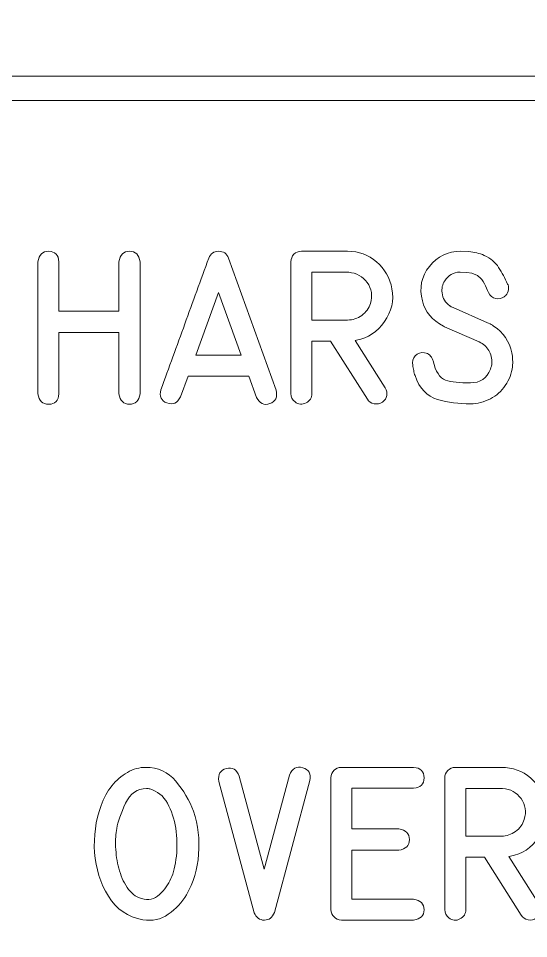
# Model space of a CAD drawing. Header units: millimetres. Extents: x -72 to 72, y -60 to 60.
# Drawn here: x -52.09 to -41.48, y -12.99 to 6.13 of the extents above; entities that cross this region are included whole.
import ezdxf

# ---------------------------------------------------------------- set-up
doc = ezdxf.new("R2010")
doc.units = ezdxf.units.MM
doc.layers.add('CUT', color=7, linetype='Continuous')
doc.layers.add('ENGRAVE', color=1, linetype='Continuous')

msp = doc.modelspace()

# ---------------------------------------------------------------- linework, layer by layer
at = {"layer": 'CUT', "lineweight": 9}
msp.add_open_spline([(70.6599, -60.1342), (70.9361, -60.152), (71.2072, -60.0547), (71.409, -59.8654), (71.409, -59.8654), (71.6108, -59.676), (71.7252, -59.413), (71.725, -59.1363), (71.725, -59.1363), (71.725, -59.1363), (71.725, -45.2787), (71.725, -45.2787), (71.725, -45.2787), (71.7248, -45.0133), (71.6193, -44.7589), (71.4315, -44.5713), (71.4315, -44.5713), (71.2437, -44.3838), (70.9904, -44.2785), (70.725, -44.2787), (70.725, -44.2787), (70.725, -44.2787), (68.2625, -44.2787), (68.2625, -44.2787), (68.2625, -44.2787), (65.9403, -44.2787), (63.7945, -43.0398), (62.6333, -41.0287), (62.6333, -41.0287), (61.4722, -39.0176), (61.4722, -36.5398), (62.6333, -34.5287), (62.6333, -34.5287), (63.7945, -32.5176), (65.9403, -31.2787), (68.2625, -31.2787), (68.2625, -31.2787), (68.2625, -31.2787), (70.725, -31.2787), (70.725, -31.2787), (70.725, -31.2787), (70.9904, -31.2785), (71.2448, -31.173), (71.4324, -30.9852), (71.4324, -30.9852), (71.6199, -30.7974), (71.7252, -30.5441), (71.725, -30.2787), (71.725, -30.2787), (71.725, -30.2787), (71.725, 40.4463), (71.725, 40.4463), (71.725, 40.4463), (71.7248, 40.7117), (71.6193, 40.9661), (71.4315, 41.1537), (71.4315, 41.1537), (71.2437, 41.3412), (70.9904, 41.4465), (70.725, 41.4463), (70.725, 41.4463), (70.725, 41.4463), (68.2625, 41.4463), (68.2625, 41.4463), (68.2625, 41.4463), (65.9403, 41.4463), (63.7945, 42.6852), (62.6333, 44.6963), (62.6333, 44.6963), (61.4722, 46.7074), (61.4722, 49.1852), (62.6333, 51.1963), (62.6333, 51.1963), (63.7945, 53.2074), (65.9403, 54.4463), (68.2625, 54.4463), (68.2625, 54.4463), (68.2625, 54.4463), (70.725, 54.4463), (70.725, 54.4463), (70.725, 54.4463), (70.9904, 54.4465), (71.2448, 54.552), (71.4324, 54.7398), (71.4324, 54.7398), (71.6199, 54.9276), (71.7252, 55.1809), (71.725, 55.4463), (71.725, 55.4463), (71.725, 55.4463), (71.725, 59.2206), (71.725, 59.2206), (71.725, 59.2206), (71.7248, 59.486), (71.6193, 59.7404), (71.4315, 59.928), (71.4315, 59.928), (71.2437, 60.1155), (70.9904, 60.2208), (70.725, 60.2206), (70.725, 60.2206), (70.725, 60.2206), (-70.725, 60.2206), (-70.725, 60.2206), (-70.725, 60.2206), (-70.9904, 60.2204), (-71.2448, 60.1148), (-71.4324, 59.9271), (-71.4324, 59.9271), (-71.6199, 59.7393), (-71.7252, 59.486), (-71.725, 59.2206), (-71.725, 59.2206), (-71.725, 59.2206), (-71.725, 55.4463), (-71.725, 55.4463), (-71.725, 55.4463), (-71.7248, 55.1809), (-71.6192, 54.9265), (-71.4315, 54.7389), (-71.4315, 54.7389), (-71.2437, 54.5514), (-70.9904, 54.4461), (-70.725, 54.4463), (-70.725, 54.4463), (-70.725, 54.4463), (-68.2625, 54.4463), (-68.2625, 54.4463), (-68.2625, 54.4463), (-65.9403, 54.4463), (-63.7944, 53.2074), (-62.6333, 51.1963), (-62.6333, 51.1963), (-61.4722, 49.1852), (-61.4722, 46.7074), (-62.6333, 44.6963), (-62.6333, 44.6963), (-63.7944, 42.6852), (-65.9403, 41.4463), (-68.2625, 41.4463), (-68.2625, 41.4463), (-68.2625, 41.4463), (-70.725, 41.4463), (-70.725, 41.4463), (-70.725, 41.4463), (-70.9904, 41.4461), (-71.2448, 41.3405), (-71.4324, 41.1528), (-71.4324, 41.1528), (-71.6199, 40.965), (-71.7252, 40.7117), (-71.725, 40.4463), (-71.725, 40.4463), (-71.725, 40.4463), (-71.725, -30.2787), (-71.725, -30.2787), (-71.725, -30.2787), (-71.7248, -30.5441), (-71.6192, -30.7985), (-71.4315, -30.9861), (-71.4315, -30.9861), (-71.2437, -31.1736), (-70.9904, -31.2789), (-70.725, -31.2787), (-70.725, -31.2787), (-70.725, -31.2787), (-68.2625, -31.2787), (-68.2625, -31.2787), (-68.2625, -31.2787), (-65.9403, -31.2787), (-63.7944, -32.5176), (-62.6333, -34.5287), (-62.6333, -34.5287), (-61.4722, -36.5398), (-61.4722, -39.0176), (-62.6333, -41.0287), (-62.6333, -41.0287), (-63.7944, -43.0398), (-65.9403, -44.2787), (-68.2625, -44.2787), (-68.2625, -44.2787), (-68.2625, -44.2787), (-70.725, -44.2787), (-70.725, -44.2787), (-70.725, -44.2787), (-70.9904, -44.2789), (-71.2448, -44.3845), (-71.4324, -44.5722), (-71.4324, -44.5722), (-71.6199, -44.76), (-71.7252, -45.0133), (-71.725, -45.2787), (-71.725, -45.2787), (-71.725, -45.2787), (-71.725, -49.9113), (-71.725, -49.9113), (-71.725, -49.9113), (-71.7247, -50.4387), (-71.3163, -50.8752), (-70.7901, -50.9092), (-70.7901, -50.9092), (-70.7901, -50.9092), (70.6599, -60.1342), (70.6599, -60.1342)], degree=3, knots=[0, 0, 0, 0, 0.0192308, 0.0192308, 0.0192308, 0.0192308, 0.0384615, 0.0384615, 0.0384615, 0.0384615, 0.0576923, 0.0576923, 0.0576923, 0.0576923, 0.0769231, 0.0769231, 0.0769231, 0.0769231, 0.0961538, 0.0961538, 0.0961538, 0.0961538, 0.1153846, 0.1153846, 0.1153846, 0.1153846, 0.1346154, 0.1346154, 0.1346154, 0.1346154, 0.1538462, 0.1538462, 0.1538462, 0.1538462, 0.1730769, 0.1730769, 0.1730769, 0.1730769, 0.1923077, 0.1923077, 0.1923077, 0.1923077, 0.2115385, 0.2115385, 0.2115385, 0.2115385, 0.2307692, 0.2307692, 0.2307692, 0.2307692, 0.25, 0.25, 0.25, 0.25, 0.2692308, 0.2692308, 0.2692308, 0.2692308, 0.2884615, 0.2884615, 0.2884615, 0.2884615, 0.3076923, 0.3076923, 0.3076923, 0.3076923, 0.3269231, 0.3269231, 0.3269231, 0.3269231, 0.3461538, 0.3461538, 0.3461538, 0.3461538, 0.3653846, 0.3653846, 0.3653846, 0.3653846, 0.3846154, 0.3846154, 0.3846154, 0.3846154, 0.4038462, 0.4038462, 0.4038462, 0.4038462, 0.4230769, 0.4230769, 0.4230769, 0.4230769, 0.4423077, 0.4423077, 0.4423077, 0.4423077, 0.4615385, 0.4615385, 0.4615385, 0.4615385, 0.4807692, 0.4807692, 0.4807692, 0.4807692, 0.5, 0.5, 0.5, 0.5, 0.5192308, 0.5192308, 0.5192308, 0.5192308, 0.5384615, 0.5384615, 0.5384615, 0.5384615, 0.5576923, 0.5576923, 0.5576923, 0.5576923, 0.5769231, 0.5769231, 0.5769231, 0.5769231, 0.5961538, 0.5961538, 0.5961538, 0.5961538, 0.6153846, 0.6153846, 0.6153846, 0.6153846, 0.6346154, 0.6346154, 0.6346154, 0.6346154, 0.6538462, 0.6538462, 0.6538462, 0.6538462, 0.6730769, 0.6730769, 0.6730769, 0.6730769, 0.6923077, 0.6923077, 0.6923077, 0.6923077, 0.7115385, 0.7115385, 0.7115385, 0.7115385, 0.7307692, 0.7307692, 0.7307692, 0.7307692, 0.75, 0.75, 0.75, 0.75, 0.7692308, 0.7692308, 0.7692308, 0.7692308, 0.7884615, 0.7884615, 0.7884615, 0.7884615, 0.8076923, 0.8076923, 0.8076923, 0.8076923, 0.8269231, 0.8269231, 0.8269231, 0.8269231, 0.8461538, 0.8461538, 0.8461538, 0.8461538, 0.8653846, 0.8653846, 0.8653846, 0.8653846, 0.8846154, 0.8846154, 0.8846154, 0.8846154, 0.9038462, 0.9038462, 0.9038462, 0.9038462, 0.9230769, 0.9230769, 0.9230769, 0.9230769, 0.9423077, 0.9423077, 0.9423077, 0.9423077, 0.9615385, 0.9615385, 0.9615385, 0.9615385, 1, 1, 1, 1], dxfattribs=at)
at = {"layer": 'ENGRAVE', "lineweight": 9}
for points, knots in [([(-58.936, 4.9252), (-58.936, 4.9252), (-24.736, 4.9252), (-24.736, 4.9252), (-24.736, 4.9252), (-24.736, 4.9252), (-24.736, 4.4252), (-24.736, 4.4252), (-24.736, 4.4252), (-24.736, 4.4252), (-58.936, 4.4252), (-58.936, 4.4252), (-58.936, 4.4252), (-58.936, 4.4252), (-58.936, 4.9252), (-58.936, 4.9252)], [0, 0, 0, 0, 0.2, 0.2, 0.2, 0.2, 0.4, 0.4, 0.4, 0.4, 0.6, 0.6, 0.6, 0.6, 1, 1, 1, 1]), ([(-51.6829, -1.6713), (-51.6829, -1.6713), (-51.6829, 1.0698), (-51.6829, 1.0698), (-51.6829, 1.0698), (-51.6612, 1.2185), (-51.5855, 1.2915), (-51.4564, 1.2894), (-51.4564, 1.2894), (-51.3273, 1.2867), (-51.2569, 1.2132), (-51.2458, 1.0698), (-51.2458, 1.0698), (-51.2458, 1.0698), (-51.2458, 0.0448), (-51.2458, 0.0448), (-51.2458, 0.0448), (-51.2458, 0.0448), (-49.9975, 0.0448), (-49.9975, 0.0448), (-49.9975, 0.0448), (-49.9975, 0.0448), (-49.9975, 1.0698), (-49.9975, 1.0698), (-49.9975, 1.0698), (-49.9758, 1.2153), (-49.9028, 1.2888), (-49.7784, 1.2894), (-49.7784, 1.2894), (-49.6541, 1.2899), (-49.58, 1.2163), (-49.5572, 1.0698), (-49.5572, 1.0698), (-49.5572, 1.0698), (-49.5572, -1.6713), (-49.5572, -1.6713), (-49.5572, -1.6713), (-49.58, -1.8168), (-49.6541, -1.8893), (-49.7784, -1.8888), (-49.7784, -1.8888), (-49.9028, -1.8883), (-49.9758, -1.8158), (-49.9975, -1.6713), (-49.9975, -1.6713), (-49.9975, -1.6713), (-49.9975, -0.3955), (-49.9975, -0.3955), (-49.9975, -0.3955), (-49.9975, -0.3955), (-51.2458, -0.3955), (-51.2458, -0.3955), (-51.2458, -0.3955), (-51.2458, -0.3955), (-51.2458, -1.6713), (-51.2458, -1.6713), (-51.2458, -1.6713), (-51.2569, -1.8137), (-51.3273, -1.8862), (-51.4564, -1.8883), (-51.4564, -1.8883), (-51.5855, -1.8904), (-51.6612, -1.8179), (-51.6829, -1.6713)], [0, 0, 0, 0, 0.0588235, 0.0588235, 0.0588235, 0.0588235, 0.1176471, 0.1176471, 0.1176471, 0.1176471, 0.1764706, 0.1764706, 0.1764706, 0.1764706, 0.2352941, 0.2352941, 0.2352941, 0.2352941, 0.2941176, 0.2941176, 0.2941176, 0.2941176, 0.3529412, 0.3529412, 0.3529412, 0.3529412, 0.4117647, 0.4117647, 0.4117647, 0.4117647, 0.4705882, 0.4705882, 0.4705882, 0.4705882, 0.5294118, 0.5294118, 0.5294118, 0.5294118, 0.5882353, 0.5882353, 0.5882353, 0.5882353, 0.6470588, 0.6470588, 0.6470588, 0.6470588, 0.7058824, 0.7058824, 0.7058824, 0.7058824, 0.7647059, 0.7647059, 0.7647059, 0.7647059, 0.8235294, 0.8235294, 0.8235294, 0.8235294, 0.8823529, 0.8823529, 0.8823529, 0.8823529, 1, 1, 1, 1]), ([(-49.1249, -1.5861), (-48.9598, -1.13), (-48.7942, -0.6744), (-48.6285, -0.2193), (-48.6285, -0.2193), (-48.4624, 0.2358), (-48.2962, 0.6914), (-48.1301, 1.147), (-48.1301, 1.147), (-48.0957, 1.2412), (-48.0279, 1.2888), (-47.9269, 1.2899), (-47.9269, 1.2899), (-47.8253, 1.291), (-47.757, 1.2433), (-47.7221, 1.147), (-47.7221, 1.147), (-47.7221, 1.147), (-46.7283, -1.5935), (-46.7283, -1.5935), (-46.7283, -1.5935), (-46.6976, -1.7396), (-46.742, -1.8332), (-46.8616, -1.8756), (-46.8616, -1.8756), (-46.9818, -1.9184), (-47.0738, -1.8745), (-47.1395, -1.7454), (-47.1395, -1.7454), (-47.1395, -1.7454), (-47.2987, -1.302), (-47.2987, -1.302), (-47.2987, -1.302), (-47.2987, -1.302), (-48.5624, -1.302), (-48.5624, -1.302), (-48.5624, -1.302), (-48.5624, -1.302), (-48.7174, -1.7348), (-48.7174, -1.7348), (-48.7174, -1.7348), (-48.7836, -1.865), (-48.8778, -1.9073), (-48.9995, -1.8623), (-48.9995, -1.8623), (-49.1217, -1.8179), (-49.1635, -1.7253), (-49.1249, -1.5861)], [0, 0, 0, 0, 0.0769231, 0.0769231, 0.0769231, 0.0769231, 0.1538462, 0.1538462, 0.1538462, 0.1538462, 0.2307692, 0.2307692, 0.2307692, 0.2307692, 0.3076923, 0.3076923, 0.3076923, 0.3076923, 0.3846154, 0.3846154, 0.3846154, 0.3846154, 0.4615385, 0.4615385, 0.4615385, 0.4615385, 0.5384615, 0.5384615, 0.5384615, 0.5384615, 0.6153846, 0.6153846, 0.6153846, 0.6153846, 0.6923077, 0.6923077, 0.6923077, 0.6923077, 0.7692308, 0.7692308, 0.7692308, 0.7692308, 0.8461538, 0.8461538, 0.8461538, 0.8461538, 1, 1, 1, 1]), ([(-44.4651, -1.5485), (-44.3989, -1.6655), (-44.4175, -1.7634), (-44.5206, -1.8433), (-44.5206, -1.8433), (-44.5704, -1.8782), (-44.6275, -1.8904), (-44.6921, -1.8787), (-44.6921, -1.8787), (-44.7567, -1.8676), (-44.8037, -1.8354), (-44.8339, -1.783), (-44.8339, -1.783), (-44.8339, -1.783), (-45.598, -0.5749), (-45.598, -0.5749), (-45.598, -0.5749), (-45.598, -0.5749), (-45.9859, -0.5749), (-45.9859, -0.5749), (-45.9859, -0.5749), (-45.9859, -0.5749), (-45.9859, -1.6666), (-45.9859, -1.6666), (-45.9859, -1.6666), (-45.9859, -1.7565), (-46.0267, -1.8211), (-46.1081, -1.8613), (-46.1081, -1.8613), (-46.1902, -1.901), (-46.2664, -1.8936), (-46.3378, -1.8385), (-46.3378, -1.8385), (-46.3944, -1.7962), (-46.423, -1.739), (-46.423, -1.6666), (-46.423, -1.6666), (-46.423, -1.6666), (-46.423, 1.0729), (-46.423, 1.0729), (-46.423, 1.0729), (-46.423, 1.1327), (-46.4018, 1.1841), (-46.36, 1.2264), (-46.36, 1.2264), (-46.3182, 1.2687), (-46.2669, 1.2899), (-46.206, 1.2899), (-46.206, 1.2899), (-46.206, 1.2899), (-45.2435, 1.2899), (-45.2435, 1.2899), (-45.2435, 1.2899), (-45.0117, 1.2899), (-44.8106, 1.2163), (-44.6402, 1.0692), (-44.6402, 1.0692), (-44.4698, 0.9216), (-44.3635, 0.7348), (-44.3222, 0.5083), (-44.3222, 0.5083), (-44.2788, 0.2654), (-44.3301, 0.0384), (-44.4767, -0.1727), (-44.4767, -0.1727), (-44.6228, -0.3844), (-44.817, -0.5124), (-45.0588, -0.5579), (-45.0588, -0.5579), (-45.0588, -0.5579), (-45.0884, -0.5627), (-45.0884, -0.5627), (-45.0884, -0.5627), (-45.0884, -0.5627), (-44.4651, -1.5485), (-44.4651, -1.5485)], [0, 0, 0, 0, 0.05, 0.05, 0.05, 0.05, 0.1, 0.1, 0.1, 0.1, 0.15, 0.15, 0.15, 0.15, 0.2, 0.2, 0.2, 0.2, 0.25, 0.25, 0.25, 0.25, 0.3, 0.3, 0.3, 0.3, 0.35, 0.35, 0.35, 0.35, 0.4, 0.4, 0.4, 0.4, 0.45, 0.45, 0.45, 0.45, 0.5, 0.5, 0.5, 0.5, 0.55, 0.55, 0.55, 0.55, 0.6, 0.6, 0.6, 0.6, 0.65, 0.65, 0.65, 0.65, 0.7, 0.7, 0.7, 0.7, 0.75, 0.75, 0.75, 0.75, 0.8, 0.8, 0.8, 0.8, 0.85, 0.85, 0.85, 0.85, 0.9, 0.9, 0.9, 0.9, 1, 1, 1, 1]), ([(-42.3367, -0.1955), (-42.3367, -0.1955), (-42.3119, -0.2061), (-42.3119, -0.2061), (-42.3119, -0.2061), (-42.3119, -0.2061), (-42.2838, -0.2198), (-42.2838, -0.2198), (-42.2838, -0.2198), (-42.2838, -0.2198), (-42.259, -0.2341), (-42.259, -0.2341), (-42.259, -0.2341), (-42.2521, -0.2394), (-42.2436, -0.2442), (-42.2351, -0.2489), (-42.2351, -0.2489), (-42.2261, -0.2531), (-42.2177, -0.2584), (-42.2092, -0.2632), (-42.2092, -0.2632), (-42.005, -0.3976), (-41.878, -0.5839), (-41.8298, -0.8215), (-41.8298, -0.8215), (-41.8113, -0.9146), (-41.807, -1.0104), (-41.8171, -1.1083), (-41.8171, -1.1083), (-41.834, -1.249), (-41.8832, -1.3787), (-41.9653, -1.4983), (-41.9653, -1.4983), (-42.0473, -1.6179), (-42.1505, -1.7099), (-42.2743, -1.775), (-42.2743, -1.775), (-42.4077, -1.8454), (-42.5458, -1.8803), (-42.6886, -1.8803), (-42.6886, -1.8803), (-42.9284, -1.8803), (-43.157, -1.8496), (-43.3755, -1.7883), (-43.3755, -1.7883), (-43.5935, -1.7269), (-43.7491, -1.5623), (-43.8417, -1.2945), (-43.8417, -1.2945), (-43.8544, -1.2602), (-43.8634, -1.2252), (-43.8697, -1.1892), (-43.8697, -1.1892), (-43.8761, -1.1527), (-43.8835, -1.1167), (-43.8914, -1.0802), (-43.8914, -1.0802), (-43.9068, -1.0062), (-43.8888, -0.9405), (-43.8364, -0.8834), (-43.8364, -0.8834), (-43.7845, -0.8268), (-43.7195, -0.8051), (-43.6422, -0.8183), (-43.6422, -0.8183), (-43.5602, -0.8352), (-43.5036, -0.8855), (-43.4713, -0.9702), (-43.4713, -0.9702), (-43.4713, -0.9702), (-43.4665, -0.9845), (-43.4665, -0.9845), (-43.4665, -0.9845), (-43.4173, -1.2088), (-43.3305, -1.3427), (-43.2072, -1.3861), (-43.2072, -1.3861), (-43.0834, -1.4295), (-42.9119, -1.4491), (-42.6918, -1.4448), (-42.6918, -1.4448), (-42.4891, -1.4448), (-42.35, -1.3496), (-42.2743, -1.1596), (-42.2743, -1.1596), (-42.2415, -1.0749), (-42.2362, -0.9866), (-42.259, -0.895), (-42.259, -0.895), (-42.2817, -0.804), (-42.3267, -0.7273), (-42.3939, -0.6664), (-42.3939, -0.6664), (-42.4241, -0.6405), (-42.4632, -0.6167), (-42.5119, -0.5939), (-42.5119, -0.5939), (-42.5119, -0.5939), (-43.2294, -0.2791), (-43.2294, -0.2791), (-43.2294, -0.2791), (-43.2294, -0.2791), (-43.2527, -0.2664), (-43.2527, -0.2664), (-43.2527, -0.2664), (-43.4877, -0.1426), (-43.6332, 0.0337), (-43.6898, 0.2623), (-43.6898, 0.2623), (-43.7591, 0.5268), (-43.711, 0.7639), (-43.5448, 0.9745), (-43.5448, 0.9745), (-43.3792, 1.1846), (-43.1612, 1.2899), (-42.8918, 1.2899), (-42.8918, 1.2899), (-42.8918, 1.2899), (-42.7209, 1.2851), (-42.7209, 1.2851), (-42.7209, 1.2851), (-42.6654, 1.2751), (-42.6114, 1.265), (-42.5601, 1.255), (-42.5601, 1.255), (-42.5082, 1.2455), (-42.4558, 1.2285), (-42.4034, 1.2047), (-42.4034, 1.2047), (-42.2732, 1.1439), (-42.1732, 1.0597), (-42.1039, 0.9534), (-42.1039, 0.9534), (-42.0346, 0.847), (-41.9721, 0.7316), (-41.9166, 0.6078), (-41.9166, 0.6078), (-41.9113, 0.5962), (-41.9065, 0.5829), (-41.9023, 0.5676), (-41.9023, 0.5676), (-41.8912, 0.5168), (-41.8965, 0.4708), (-41.9182, 0.4295), (-41.9182, 0.4295), (-41.9303, 0.4035), (-41.9436, 0.384), (-41.9568, 0.3707), (-41.9568, 0.3707), (-41.97, 0.357), (-41.9811, 0.348), (-41.9891, 0.3427), (-41.9891, 0.3427), (-42.0431, 0.3046), (-42.1018, 0.293), (-42.1658, 0.3088), (-42.1658, 0.3088), (-42.2304, 0.3231), (-42.2791, 0.3644), (-42.3135, 0.4327), (-42.3135, 0.4327), (-42.3404, 0.4924), (-42.369, 0.5538), (-42.3992, 0.6163), (-42.3992, 0.6163), (-42.4299, 0.6787), (-42.4727, 0.7306), (-42.5272, 0.7724), (-42.5272, 0.7724), (-42.55, 0.7888), (-42.5722, 0.801), (-42.5934, 0.8084), (-42.5934, 0.8084), (-42.6146, 0.8163), (-42.6378, 0.8248), (-42.6638, 0.8343), (-42.6638, 0.8343), (-42.6638, 0.8343), (-42.7643, 0.8512), (-42.7643, 0.8512), (-42.7643, 0.8512), (-42.7643, 0.8512), (-42.9072, 0.856), (-42.9072, 0.856), (-42.9072, 0.856), (-43.0458, 0.8539), (-43.1517, 0.7941), (-43.2247, 0.6761), (-43.2247, 0.6761), (-43.2744, 0.6004), (-43.2929, 0.5163), (-43.2808, 0.4231), (-43.2808, 0.4231), (-43.2665, 0.3088), (-43.2125, 0.2199), (-43.1194, 0.1564), (-43.1194, 0.1564), (-43.1151, 0.1538), (-43.1109, 0.1501), (-43.1056, 0.1464), (-43.1056, 0.1464), (-43.1003, 0.1432), (-43.0945, 0.1395), (-43.0887, 0.1363), (-43.0887, 0.1363), (-43.0887, 0.1363), (-43.0712, 0.1289), (-43.0712, 0.1289), (-43.0712, 0.1289), (-43.0712, 0.1289), (-43.0527, 0.121), (-43.0527, 0.121), (-43.0527, 0.121), (-43.0527, 0.121), (-42.3367, -0.1955), (-42.3367, -0.1955)], [0, 0, 0, 0, 0.0181818, 0.0181818, 0.0181818, 0.0181818, 0.0363636, 0.0363636, 0.0363636, 0.0363636, 0.0545455, 0.0545455, 0.0545455, 0.0545455, 0.0727273, 0.0727273, 0.0727273, 0.0727273, 0.0909091, 0.0909091, 0.0909091, 0.0909091, 0.1090909, 0.1090909, 0.1090909, 0.1090909, 0.1272727, 0.1272727, 0.1272727, 0.1272727, 0.1454545, 0.1454545, 0.1454545, 0.1454545, 0.1636364, 0.1636364, 0.1636364, 0.1636364, 0.1818182, 0.1818182, 0.1818182, 0.1818182, 0.2, 0.2, 0.2, 0.2, 0.2181818, 0.2181818, 0.2181818, 0.2181818, 0.2363636, 0.2363636, 0.2363636, 0.2363636, 0.2545455, 0.2545455, 0.2545455, 0.2545455, 0.2727273, 0.2727273, 0.2727273, 0.2727273, 0.2909091, 0.2909091, 0.2909091, 0.2909091, 0.3090909, 0.3090909, 0.3090909, 0.3090909, 0.3272727, 0.3272727, 0.3272727, 0.3272727, 0.3454545, 0.3454545, 0.3454545, 0.3454545, 0.3636364, 0.3636364, 0.3636364, 0.3636364, 0.3818182, 0.3818182, 0.3818182, 0.3818182, 0.4, 0.4, 0.4, 0.4, 0.4181818, 0.4181818, 0.4181818, 0.4181818, 0.4363636, 0.4363636, 0.4363636, 0.4363636, 0.4545455, 0.4545455, 0.4545455, 0.4545455, 0.4727273, 0.4727273, 0.4727273, 0.4727273, 0.4909091, 0.4909091, 0.4909091, 0.4909091, 0.5090909, 0.5090909, 0.5090909, 0.5090909, 0.5272727, 0.5272727, 0.5272727, 0.5272727, 0.5454545, 0.5454545, 0.5454545, 0.5454545, 0.5636364, 0.5636364, 0.5636364, 0.5636364, 0.5818182, 0.5818182, 0.5818182, 0.5818182, 0.6, 0.6, 0.6, 0.6, 0.6181818, 0.6181818, 0.6181818, 0.6181818, 0.6363636, 0.6363636, 0.6363636, 0.6363636, 0.6545455, 0.6545455, 0.6545455, 0.6545455, 0.6727273, 0.6727273, 0.6727273, 0.6727273, 0.6909091, 0.6909091, 0.6909091, 0.6909091, 0.7090909, 0.7090909, 0.7090909, 0.7090909, 0.7272727, 0.7272727, 0.7272727, 0.7272727, 0.7454545, 0.7454545, 0.7454545, 0.7454545, 0.7636364, 0.7636364, 0.7636364, 0.7636364, 0.7818182, 0.7818182, 0.7818182, 0.7818182, 0.8, 0.8, 0.8, 0.8, 0.8181818, 0.8181818, 0.8181818, 0.8181818, 0.8363636, 0.8363636, 0.8363636, 0.8363636, 0.8545455, 0.8545455, 0.8545455, 0.8545455, 0.8727273, 0.8727273, 0.8727273, 0.8727273, 0.8909091, 0.8909091, 0.8909091, 0.8909091, 0.9090909, 0.9090909, 0.9090909, 0.9090909, 0.9272727, 0.9272727, 0.9272727, 0.9272727, 0.9454545, 0.9454545, 0.9454545, 0.9454545, 0.9636364, 0.9636364, 0.9636364, 0.9636364, 1, 1, 1, 1]), ([(-45.2435, -0.1394), (-45.1377, -0.1394), (-45.0403, -0.1076), (-44.9509, -0.0431), (-44.9509, -0.0431), (-44.8614, 0.021), (-44.8016, 0.1046), (-44.7704, 0.2078), (-44.7704, 0.2078), (-44.7217, 0.367), (-44.744, 0.511), (-44.8371, 0.6396), (-44.8371, 0.6396), (-44.9302, 0.7681), (-45.0583, 0.8391), (-45.2213, 0.8528), (-45.2213, 0.8528), (-45.2213, 0.8528), (-45.9859, 0.8528), (-45.9859, 0.8528), (-45.9859, 0.8528), (-45.9859, 0.8528), (-45.9859, -0.1394), (-45.9859, -0.1394), (-45.9859, -0.1394), (-45.9859, -0.1394), (-45.2435, -0.1394), (-45.2435, -0.1394)], [0, 0, 0, 0, 0.125, 0.125, 0.125, 0.125, 0.25, 0.25, 0.25, 0.25, 0.375, 0.375, 0.375, 0.375, 0.5, 0.5, 0.5, 0.5, 0.625, 0.625, 0.625, 0.625, 0.75, 0.75, 0.75, 0.75, 1, 1, 1, 1]), ([(-47.457, -0.8665), (-47.457, -0.8665), (-47.9284, 0.4358), (-47.9284, 0.4358), (-47.9284, 0.4358), (-47.9284, 0.4358), (-48.4026, -0.8665), (-48.4026, -0.8665), (-48.4026, -0.8665), (-48.4026, -0.8665), (-47.457, -0.8665), (-47.457, -0.8665)], [0, 0, 0, 0, 0.25, 0.25, 0.25, 0.25, 0.5, 0.5, 0.5, 0.5, 1, 1, 1, 1]), ([(-47.9284, 0.4358), (-47.9284, 0.4358), (-47.457, -0.8665), (-47.457, -0.8665), (-47.457, -0.8665), (-47.457, -0.8665), (-47.9284, 0.4358), (-47.9284, 0.4358)], [0, 0, 0, 0, 0.3333333, 0.3333333, 0.3333333, 0.3333333, 1, 1, 1, 1]), ([(-48.4493, -10.3475), (-48.3546, -10.6338), (-48.3186, -10.9307), (-48.3419, -11.2387), (-48.3419, -11.2387), (-48.3652, -11.5466), (-48.4499, -11.8276), (-48.5954, -12.0821), (-48.5954, -12.0821), (-48.6875, -12.2404), (-48.8129, -12.3748), (-48.9722, -12.4854), (-48.9722, -12.4854), (-49.1314, -12.596), (-49.3071, -12.6346), (-49.4992, -12.6013), (-49.4992, -12.6013), (-49.8125, -12.5468), (-50.0522, -12.3832), (-50.2183, -12.1118), (-50.2183, -12.1118), (-50.385, -11.8398), (-50.4803, -11.5371), (-50.5046, -11.2037), (-50.5046, -11.2037), (-50.529, -10.8704), (-50.484, -10.546), (-50.3697, -10.2295), (-50.3697, -10.2295), (-50.2554, -9.9131), (-50.0733, -9.6834), (-49.8231, -9.5395), (-49.8231, -9.5395), (-49.7013, -9.4691), (-49.5733, -9.4342), (-49.4405, -9.4342), (-49.4405, -9.4342), (-49.1859, -9.4342), (-48.9785, -9.53), (-48.8171, -9.7215), (-48.8171, -9.7215), (-48.6557, -9.9136), (-48.5335, -10.1221), (-48.4493, -10.3475)], [0, 0, 0, 0, 0.0833333, 0.0833333, 0.0833333, 0.0833333, 0.1666667, 0.1666667, 0.1666667, 0.1666667, 0.25, 0.25, 0.25, 0.25, 0.3333333, 0.3333333, 0.3333333, 0.3333333, 0.4166667, 0.4166667, 0.4166667, 0.4166667, 0.5, 0.5, 0.5, 0.5, 0.5833333, 0.5833333, 0.5833333, 0.5833333, 0.6666667, 0.6666667, 0.6666667, 0.6666667, 0.75, 0.75, 0.75, 0.75, 0.8333333, 0.8333333, 0.8333333, 0.8333333, 1, 1, 1, 1]), ([(-47.9223, -9.7274), (-47.9419, -9.5802), (-47.8895, -9.4903), (-47.7652, -9.4575), (-47.7652, -9.4575), (-47.6403, -9.4241), (-47.5519, -9.4765), (-47.499, -9.6141), (-47.499, -9.6141), (-47.499, -9.6141), (-46.9767, -11.5487), (-46.9767, -11.5487), (-46.9767, -11.5487), (-46.9767, -11.5487), (-46.4512, -9.5956), (-46.4512, -9.5956), (-46.4512, -9.5956), (-46.3983, -9.4559), (-46.3073, -9.4051), (-46.1782, -9.4427), (-46.1782, -9.4427), (-46.0491, -9.4802), (-45.9993, -9.5691), (-46.0295, -9.7088), (-46.0295, -9.7088), (-46.0295, -9.7088), (-46.7672, -12.4478), (-46.7672, -12.4478), (-46.7672, -12.4478), (-46.809, -12.5542), (-46.8777, -12.6081), (-46.9751, -12.6087), (-46.9751, -12.6087), (-47.0725, -12.6092), (-47.1429, -12.5573), (-47.1873, -12.4542), (-47.1873, -12.4542), (-47.1873, -12.4542), (-47.9223, -9.7274), (-47.9223, -9.7274)], [0, 0, 0, 0, 0.0909091, 0.0909091, 0.0909091, 0.0909091, 0.1818182, 0.1818182, 0.1818182, 0.1818182, 0.2727273, 0.2727273, 0.2727273, 0.2727273, 0.3636364, 0.3636364, 0.3636364, 0.3636364, 0.4545455, 0.4545455, 0.4545455, 0.4545455, 0.5454545, 0.5454545, 0.5454545, 0.5454545, 0.6363636, 0.6363636, 0.6363636, 0.6363636, 0.7272727, 0.7272727, 0.7272727, 0.7272727, 0.8181818, 0.8181818, 0.8181818, 0.8181818, 1, 1, 1, 1]), ([(-43.8731, -9.8665), (-43.8731, -9.8665), (-45.1585, -9.8665), (-45.1585, -9.8665), (-45.1585, -9.8665), (-45.1585, -9.8665), (-45.1585, -10.7148), (-45.1585, -10.7148), (-45.1585, -10.7148), (-45.1585, -10.7148), (-44.1785, -10.7148), (-44.1785, -10.7148), (-44.1785, -10.7148), (-44.0319, -10.7365), (-43.9589, -10.81), (-43.9594, -10.9354), (-43.9594, -10.9354), (-43.9599, -11.0614), (-44.033, -11.1344), (-44.1785, -11.155), (-44.1785, -11.155), (-44.1785, -11.155), (-45.1585, -11.155), (-45.1585, -11.155), (-45.1585, -11.155), (-45.1585, -11.155), (-45.1585, -12.1737), (-45.1585, -12.1737), (-45.1585, -12.1737), (-45.1585, -12.1737), (-43.8731, -12.1737), (-43.8731, -12.1737), (-43.8731, -12.1737), (-43.7276, -12.1954), (-43.6546, -12.2679), (-43.6546, -12.3922), (-43.6546, -12.3922), (-43.6546, -12.5161), (-43.7276, -12.5886), (-43.8731, -12.6092), (-43.8731, -12.6092), (-43.8731, -12.6092), (-45.3739, -12.6092), (-45.3739, -12.6092), (-45.3739, -12.6092), (-45.503, -12.5928), (-45.5765, -12.5192), (-45.594, -12.3891), (-45.594, -12.3891), (-45.594, -12.3891), (-45.594, -9.6512), (-45.594, -9.6512), (-45.594, -9.6512), (-45.5744, -9.5146), (-45.5009, -9.4427), (-45.3739, -9.4342), (-45.3739, -9.4342), (-45.3739, -9.4342), (-43.8731, -9.4342), (-43.8731, -9.4342), (-43.8731, -9.4342), (-43.7276, -9.4453), (-43.6546, -9.5183), (-43.6551, -9.6522), (-43.6551, -9.6522), (-43.6557, -9.7861), (-43.7287, -9.8575), (-43.8731, -9.8665)], [0, 0, 0, 0, 0.0555556, 0.0555556, 0.0555556, 0.0555556, 0.1111111, 0.1111111, 0.1111111, 0.1111111, 0.1666667, 0.1666667, 0.1666667, 0.1666667, 0.2222222, 0.2222222, 0.2222222, 0.2222222, 0.2777778, 0.2777778, 0.2777778, 0.2777778, 0.3333333, 0.3333333, 0.3333333, 0.3333333, 0.3888889, 0.3888889, 0.3888889, 0.3888889, 0.4444444, 0.4444444, 0.4444444, 0.4444444, 0.5, 0.5, 0.5, 0.5, 0.5555556, 0.5555556, 0.5555556, 0.5555556, 0.6111111, 0.6111111, 0.6111111, 0.6111111, 0.6666667, 0.6666667, 0.6666667, 0.6666667, 0.7222222, 0.7222222, 0.7222222, 0.7222222, 0.7777778, 0.7777778, 0.7777778, 0.7777778, 0.8333333, 0.8333333, 0.8333333, 0.8333333, 0.8888889, 0.8888889, 0.8888889, 0.8888889, 1, 1, 1, 1]), ([(-41.266, -12.2726), (-41.1998, -12.3896), (-41.2184, -12.4875), (-41.3215, -12.5674), (-41.3215, -12.5674), (-41.3713, -12.6023), (-41.4284, -12.6145), (-41.493, -12.6028), (-41.493, -12.6028), (-41.5576, -12.5917), (-41.6046, -12.5595), (-41.6348, -12.5071), (-41.6348, -12.5071), (-41.6348, -12.5071), (-42.3989, -11.299), (-42.3989, -11.299), (-42.3989, -11.299), (-42.3989, -11.299), (-42.7868, -11.299), (-42.7868, -11.299), (-42.7868, -11.299), (-42.7868, -11.299), (-42.7868, -12.3907), (-42.7868, -12.3907), (-42.7868, -12.3907), (-42.7868, -12.4806), (-42.8276, -12.5452), (-42.909, -12.5854), (-42.909, -12.5854), (-42.9911, -12.6251), (-43.0673, -12.6177), (-43.1387, -12.5626), (-43.1387, -12.5626), (-43.1953, -12.5203), (-43.2239, -12.4631), (-43.2239, -12.3907), (-43.2239, -12.3907), (-43.2239, -12.3907), (-43.2239, -9.6512), (-43.2239, -9.6512), (-43.2239, -9.6512), (-43.2239, -9.5914), (-43.2027, -9.54), (-43.1609, -9.4977), (-43.1609, -9.4977), (-43.1191, -9.4554), (-43.0678, -9.4342), (-43.0069, -9.4342), (-43.0069, -9.4342), (-43.0069, -9.4342), (-42.0444, -9.4342), (-42.0444, -9.4342), (-42.0444, -9.4342), (-41.8126, -9.4342), (-41.6115, -9.5078), (-41.4411, -9.6549), (-41.4411, -9.6549), (-41.2707, -9.8025), (-41.1644, -9.9893), (-41.1231, -10.2158), (-41.1231, -10.2158), (-41.0797, -10.4587), (-41.131, -10.6857), (-41.2776, -10.8968), (-41.2776, -10.8968), (-41.4237, -11.1085), (-41.6179, -11.2365), (-41.8597, -11.282), (-41.8597, -11.282), (-41.8597, -11.282), (-41.8893, -11.2868), (-41.8893, -11.2868), (-41.8893, -11.2868), (-41.8893, -11.2868), (-41.266, -12.2726), (-41.266, -12.2726)], [0, 0, 0, 0, 0.05, 0.05, 0.05, 0.05, 0.1, 0.1, 0.1, 0.1, 0.15, 0.15, 0.15, 0.15, 0.2, 0.2, 0.2, 0.2, 0.25, 0.25, 0.25, 0.25, 0.3, 0.3, 0.3, 0.3, 0.35, 0.35, 0.35, 0.35, 0.4, 0.4, 0.4, 0.4, 0.45, 0.45, 0.45, 0.45, 0.5, 0.5, 0.5, 0.5, 0.55, 0.55, 0.55, 0.55, 0.6, 0.6, 0.6, 0.6, 0.65, 0.65, 0.65, 0.65, 0.7, 0.7, 0.7, 0.7, 0.75, 0.75, 0.75, 0.75, 0.8, 0.8, 0.8, 0.8, 0.85, 0.85, 0.85, 0.85, 0.9, 0.9, 0.9, 0.9, 1, 1, 1, 1]), ([(-49.4278, -9.8745), (-49.6177, -9.8745), (-49.7617, -9.9766), (-49.8596, -10.1814), (-49.8596, -10.1814), (-49.9575, -10.3862), (-50.0188, -10.5608), (-50.0448, -10.7053), (-50.0448, -10.7053), (-50.0644, -10.8111), (-50.0718, -10.9386), (-50.0665, -11.0884), (-50.0665, -11.0884), (-50.0612, -11.2381), (-50.0395, -11.3863), (-50.0014, -11.5323), (-50.0014, -11.5323), (-49.9633, -11.6789), (-49.9056, -11.8107), (-49.8294, -11.9276), (-49.8294, -11.9276), (-49.7527, -12.0451), (-49.6527, -12.1229), (-49.5288, -12.161), (-49.5288, -12.161), (-49.3838, -12.2065), (-49.259, -12.1779), (-49.1542, -12.0753), (-49.1542, -12.0753), (-49.0494, -11.9721), (-48.97, -11.8631), (-48.9161, -11.7472), (-48.9161, -11.7472), (-48.8616, -11.6281), (-48.824, -11.4725), (-48.8039, -11.2789), (-48.8039, -11.2789), (-48.7838, -11.0857), (-48.7885, -10.8926), (-48.8176, -10.7), (-48.8176, -10.7), (-48.8473, -10.5073), (-48.9049, -10.3338), (-48.9907, -10.1793), (-48.9907, -10.1793), (-49.0764, -10.0247), (-49.1986, -9.9263), (-49.3563, -9.884), (-49.3563, -9.884), (-49.377, -9.8776), (-49.4008, -9.8745), (-49.4278, -9.8745)], [0, 0, 0, 0, 0.0714286, 0.0714286, 0.0714286, 0.0714286, 0.1428571, 0.1428571, 0.1428571, 0.1428571, 0.2142857, 0.2142857, 0.2142857, 0.2142857, 0.2857143, 0.2857143, 0.2857143, 0.2857143, 0.3571429, 0.3571429, 0.3571429, 0.3571429, 0.4285714, 0.4285714, 0.4285714, 0.4285714, 0.5, 0.5, 0.5, 0.5, 0.5714286, 0.5714286, 0.5714286, 0.5714286, 0.6428571, 0.6428571, 0.6428571, 0.6428571, 0.7142857, 0.7142857, 0.7142857, 0.7142857, 0.7857143, 0.7857143, 0.7857143, 0.7857143, 0.8571429, 0.8571429, 0.8571429, 0.8571429, 1, 1, 1, 1]), ([(-42.0444, -10.8635), (-41.9386, -10.8635), (-41.8412, -10.8317), (-41.7518, -10.7672), (-41.7518, -10.7672), (-41.6623, -10.7031), (-41.6025, -10.6195), (-41.5713, -10.5163), (-41.5713, -10.5163), (-41.5226, -10.3571), (-41.5449, -10.2131), (-41.638, -10.0845), (-41.638, -10.0845), (-41.7311, -9.956), (-41.8592, -9.885), (-42.0222, -9.8713), (-42.0222, -9.8713), (-42.0222, -9.8713), (-42.7868, -9.8713), (-42.7868, -9.8713), (-42.7868, -9.8713), (-42.7868, -9.8713), (-42.7868, -10.8635), (-42.7868, -10.8635), (-42.7868, -10.8635), (-42.7868, -10.8635), (-42.0444, -10.8635), (-42.0444, -10.8635)], [0, 0, 0, 0, 0.125, 0.125, 0.125, 0.125, 0.25, 0.25, 0.25, 0.25, 0.375, 0.375, 0.375, 0.375, 0.5, 0.5, 0.5, 0.5, 0.625, 0.625, 0.625, 0.625, 0.75, 0.75, 0.75, 0.75, 1, 1, 1, 1])]:
    msp.add_open_spline(points, degree=3, knots=knots, dxfattribs=at)

doc.saveas('drawing.dxf')
